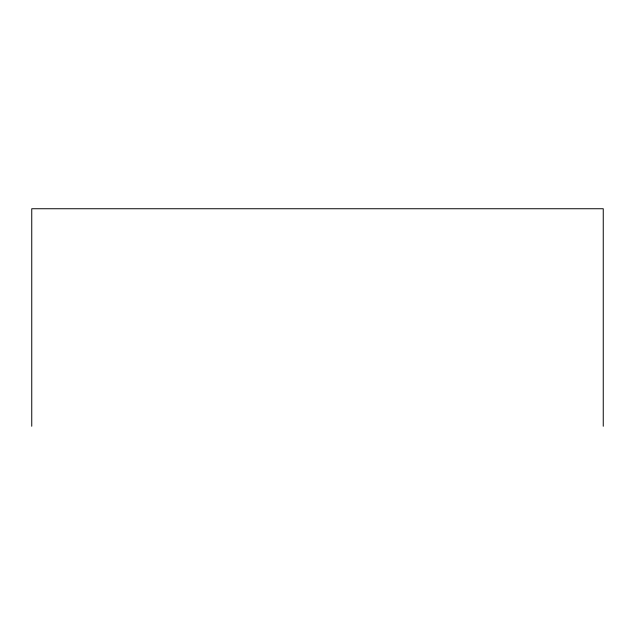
<?xml version="1.0" encoding="UTF-8"?>
<svg xmlns="http://www.w3.org/2000/svg" width="635" height="635" viewBox="0 0 635 635"><rect width="100%" height="100%" fill="white"/><g stroke="black" fill="none" stroke-linecap="round" stroke-linejoin="round"><path stroke-width="0.95" d="M603.25 426.26L603.25 208.74L31.75 208.74L31.75 426.26"/></g></svg>
